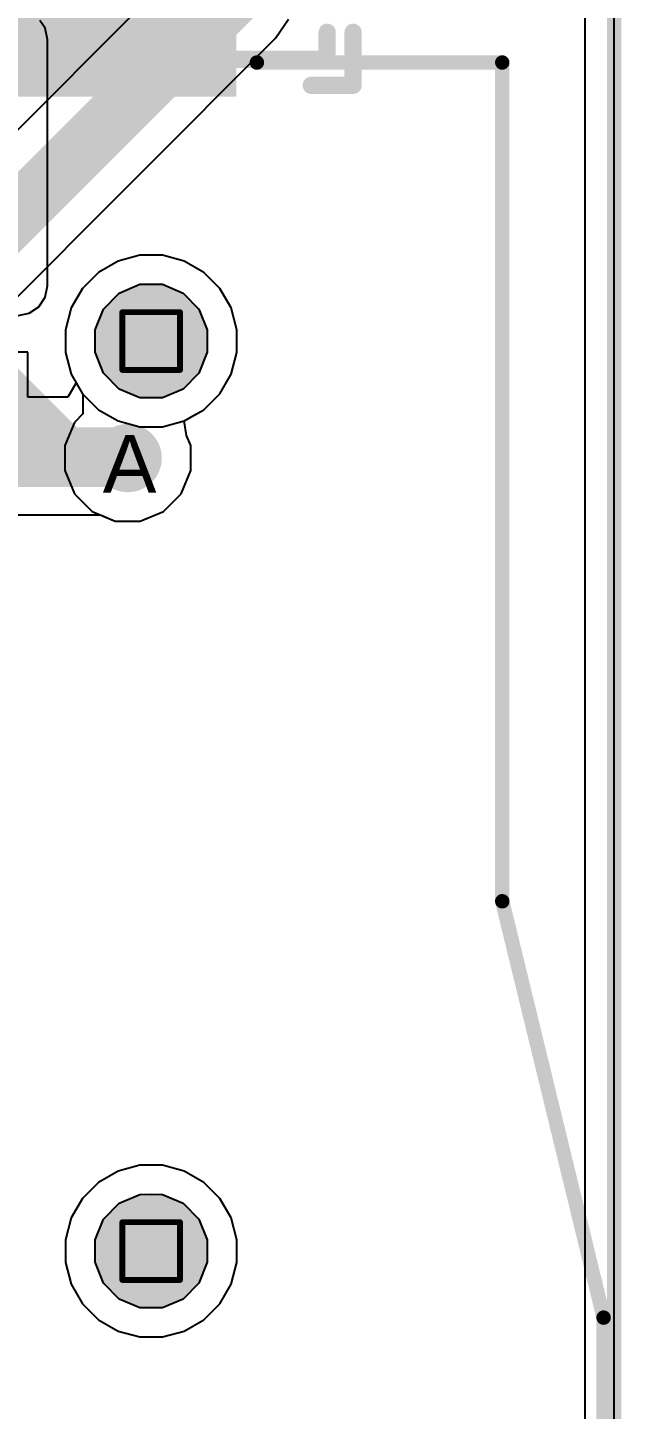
# Model space of a CAD drawing. Header units: inches. Extents: x 0 to 208, y 0 to 213.
# Drawn here: x 5.7023 to 5.908, y 2.2432 to 2.7214 of the extents above; entities that cross this region are included whole.
import ezdxf

# ---------------------------------------------------------------- set-up
doc = ezdxf.new("R2010")
doc.units = ezdxf.units.IN
doc.header["$MEASUREMENT"] = 0
for name, color, linetype in [('Board_Outline', 216, 'Continuous'), ('Bottom Layer', 5, 'Continuous'), ('Bottom Overlay', 54, 'Continuous'), ('Bottom Paste', 16, 'Continuous'), ('Bottom Solder', 6, 'Continuous'), ('Drill Drawing', 1, 'Continuous'), ('L2_GND1', 16, 'Continuous'), ('L3_SIG1', 76, 'Continuous'), ('L4_PWR', 90, 'Continuous'), ('L5_GND2', 156, 'Continuous'), ('L6_SIG2', 130, 'Continuous'), ('L7_GND3', 216, 'Continuous'), ('Multi-Layer', 9, 'Continuous'), ('Pad Holes', 156, 'Continuous'), ('Top Layer', 1, 'Continuous'), ('Top Overlay', 2, 'Continuous'), ('Top Paste', 8, 'Continuous'), ('Top Solder', 216, 'Continuous'), ('Via Holes', 16, 'Continuous')]:
    doc.layers.add(name, color=color, linetype=linetype)
doc.styles.add('Arial', font='', dxfattribs={"height": 0.2})
doc.styles.get('Arial').set_extended_font_data('Arial')

# ---------------------------------------------------------------- blocks, each defined once
blk = doc.blocks.new('SMD3535_325')
at = {"layer": 'Top Layer'}
for points in [[(-0.09488, 0.05467), (-0.03406, 0.05467), (-0.03406, 0.01541), (-0.09488, 0.01541)], [(0.03406, 0.05467), (0.09488, 0.05467), (0.09488, 0.01541), (0.03406, 0.01541)], [(-0.09488, -0.01541), (-0.03406, -0.01541), (-0.03406, -0.05467), (-0.09488, -0.05467)], [(0.03406, -0.01541), (0.09488, -0.01541), (0.09488, -0.05467), (0.03406, -0.05467)]]:
    blk.add_hatch(color=1, dxfattribs=at).paths.add_polyline_path(points)
at = {"layer": 'Top Paste'}
for points in [[(-0.09488, 0.05467), (-0.03406, 0.05467), (-0.03406, 0.01541), (-0.09488, 0.01541)], [(0.03406, 0.05467), (0.09488, 0.05467), (0.09488, 0.01541), (0.03406, 0.01541)], [(-0.09488, -0.01541), (-0.03406, -0.01541), (-0.03406, -0.05467), (-0.09488, -0.05467)], [(0.03406, -0.01541), (0.09488, -0.01541), (0.09488, -0.05467), (0.03406, -0.05467)]]:
    blk.add_hatch(color=8, dxfattribs=at).paths.add_polyline_path(points)
at = {"layer": 'Top Solder'}
for points in [[(-0.09688, 0.05667), (-0.03206, 0.05667), (-0.03206, 0.01341), (-0.09688, 0.01341)], [(0.03206, 0.05667), (0.09688, 0.05667), (0.09688, 0.01341), (0.03206, 0.01341)], [(-0.09688, -0.01341), (-0.03206, -0.01341), (-0.03206, -0.05667), (-0.09688, -0.05667)], [(0.03206, -0.01341), (0.09688, -0.01341), (0.09688, -0.05667), (0.03206, -0.05667)]]:
    blk.add_hatch(color=216, dxfattribs=at).paths.add_polyline_path(points)
at = {"layer": 'Top Overlay'}
for points in [[(-0.07544, 0.06216, 0.006, 0.006, 0), (-0.07544, 0.0715, 0.006, 0.006, 0)], [(-0.07544, 0.0715, 0.006, 0.006, 0), (0.07544, 0.0715, 0.006, 0.006, 0)], [(0.07544, 0.06216, 0.006, 0.006, 0), (0.07544, 0.0715, 0.006, 0.006, 0)], [(-0.108, 0.033, 0.01, 0.01, 0), (-0.108, 0.043, 0.01, 0.01, 0)], [(-0.108, 0.043, 0.01, 0.01, 0), (-0.103, 0.038, 0.01, 0.01, 0)], [(-0.108, 0.033, 0.01, 0.01, 0), (-0.103, 0.038, 0.01, 0.01, 0)], [(0.1, -0.035, 0.01, 0.01, 0), (0.115, -0.035, 0.01, 0.01, 0)], [(-0.07544, -0.0715, 0.006, 0.006, 0), (-0.07544, -0.06216, 0.006, 0.006, 0)], [(0.07544, -0.0715, 0.006, 0.006, 0), (0.07544, -0.06216, 0.006, 0.006, 0)], [(0.08444, -0.0805, 0.006, 0.006, 0), (0.08444, -0.06216, 0.006, 0.006, 0)], [(-0.07544, -0.0715, 0.006, 0.006, 0), (0.07544, -0.0715, 0.006, 0.006, 0)], [(0.06995, -0.0805, 0.006, 0.006, 0), (0.08444, -0.0805, 0.006, 0.006, 0)]]:
    blk.add_lwpolyline(points, format="xyseb", dxfattribs=at)
for points in [[(-0.07694, 0.0715, 0.003, 0.003, 1), (-0.07394, 0.0715, 0.003, 0.003, 1)], [(-0.07694, 0.0715, 0.003, 0.003, 1), (-0.07394, 0.0715, 0.003, 0.003, 1)], [(0.07394, 0.0715, 0.003, 0.003, 1), (0.07694, 0.0715, 0.003, 0.003, 1)], [(0.07394, 0.0715, 0.003, 0.003, 1), (0.07694, 0.0715, 0.003, 0.003, 1)], [(-0.07694, 0.06216, 0.003, 0.003, 1), (-0.07394, 0.06216, 0.003, 0.003, 1)], [(0.07394, 0.06216, 0.003, 0.003, 1), (0.07694, 0.06216, 0.003, 0.003, 1)], [(-0.1105, 0.043, 0.005, 0.005, 1), (-0.1055, 0.043, 0.005, 0.005, 1)], [(-0.1105, 0.043, 0.005, 0.005, 1), (-0.1055, 0.043, 0.005, 0.005, 1)], [(-0.1055, 0.038, 0.005, 0.005, 1), (-0.1005, 0.038, 0.005, 0.005, 1)], [(-0.1055, 0.038, 0.005, 0.005, 1), (-0.1005, 0.038, 0.005, 0.005, 1)], [(-0.1105, 0.033, 0.005, 0.005, 1), (-0.1055, 0.033, 0.005, 0.005, 1)], [(-0.1105, 0.033, 0.005, 0.005, 1), (-0.1055, 0.033, 0.005, 0.005, 1)], [(0.0975, -0.035, 0.005, 0.005, 1), (0.1025, -0.035, 0.005, 0.005, 1)], [(0.1125, -0.035, 0.005, 0.005, 1), (0.1175, -0.035, 0.005, 0.005, 1)], [(-0.07694, -0.06216, 0.003, 0.003, 1), (-0.07394, -0.06216, 0.003, 0.003, 1)], [(0.07394, -0.06216, 0.003, 0.003, 1), (0.07694, -0.06216, 0.003, 0.003, 1)], [(0.08294, -0.06216, 0.003, 0.003, 1), (0.08594, -0.06216, 0.003, 0.003, 1)], [(-0.07694, -0.0715, 0.003, 0.003, 1), (-0.07394, -0.0715, 0.003, 0.003, 1)], [(-0.07694, -0.0715, 0.003, 0.003, 1), (-0.07394, -0.0715, 0.003, 0.003, 1)], [(0.07394, -0.0715, 0.003, 0.003, 1), (0.07694, -0.0715, 0.003, 0.003, 1)], [(0.07394, -0.0715, 0.003, 0.003, 1), (0.07694, -0.0715, 0.003, 0.003, 1)], [(0.06845, -0.0805, 0.003, 0.003, 1), (0.07145, -0.0805, 0.003, 0.003, 1)], [(0.08294, -0.0805, 0.003, 0.003, 1), (0.08594, -0.0805, 0.003, 0.003, 1)], [(0.08294, -0.0805, 0.003, 0.003, 1), (0.08594, -0.0805, 0.003, 0.003, 1)]]:
    blk.add_lwpolyline(points, format="xyseb", close=True, dxfattribs=at)
blk = doc.blocks.new('TF_01A_B_531')
at = {"layer": 'Bottom Layer'}
blk.add_hatch(color=5, dxfattribs=at).paths.add_polyline_path([(-0.32858, 0.25197), (-0.28133, 0.25197), (-0.28133, 0.16535), (-0.32858, 0.16535)])
at = {"layer": 'Bottom Paste'}
blk.add_hatch(color=16, dxfattribs=at).paths.add_polyline_path([(-0.32858, 0.25197), (-0.28133, 0.25197), (-0.28133, 0.16535), (-0.32858, 0.16535)])
at = {"layer": 'Bottom Solder'}
blk.add_hatch(color=6, dxfattribs=at).paths.add_polyline_path([(-0.33058, 0.25397), (-0.27933, 0.25397), (-0.27933, 0.16335), (-0.33058, 0.16335)])
h = blk.add_hatch(color=6, dxfattribs=at)
edge = h.paths.add_edge_path()
edge.add_arc((-0.19472, 0.22441), 0.004, 0, 360)
h = blk.add_hatch(color=6, dxfattribs=at)
edge = h.paths.add_edge_path()
edge.add_arc((0.12024, 0.22441), 0.004, 0, 360)
at = {"layer": 'Pad Holes'}
h = blk.add_hatch(color=7, dxfattribs=at)
edge = h.paths.add_edge_path()
edge.add_arc((-0.19472, 0.22441), 0.01969, 0, 360)
h = blk.add_hatch(color=7, dxfattribs=at)
edge = h.paths.add_edge_path()
edge.add_arc((0.12024, 0.22441), 0.01969, 0, 360)
at = {"layer": 'Top Solder'}
h = blk.add_hatch(color=216, dxfattribs=at)
edge = h.paths.add_edge_path()
edge.add_arc((-0.19472, 0.22441), 0.004, 0, 360)
h = blk.add_hatch(color=216, dxfattribs=at)
edge = h.paths.add_edge_path()
edge.add_arc((0.12024, 0.22441), 0.004, 0, 360)
at = {"layer": 'Bottom Overlay'}
for points in [[(-0.00083, 0.34604, 0.005, 0.005, 0), (0.14327, 0.38114, 0.005, 0.005, 0)], [(0.29097, 0.38114, 0.005, 0.005, 0), (0.14327, 0.38114, 0.005, 0.005, 0)], [(-0.29113, 0.26104, 0.005, 0.005, 0), (-0.29113, 0.34604, 0.005, 0.005, 0)], [(-0.00083, 0.34604, 0.005, 0.005, 0), (-0.29113, 0.34604, 0.005, 0.005, 0)]]:
    blk.add_lwpolyline(points, format="xyseb", dxfattribs=at)
for points in [[(0.14202, 0.38114, 0.0025, 0.0025, 1), (0.14452, 0.38114, 0.0025, 0.0025, 1)], [(0.14202, 0.38114, 0.0025, 0.0025, 1), (0.14452, 0.38114, 0.0025, 0.0025, 1)], [(-0.29238, 0.34604, 0.0025, 0.0025, 1), (-0.28988, 0.34604, 0.0025, 0.0025, 1)], [(-0.29238, 0.34604, 0.0025, 0.0025, 1), (-0.28988, 0.34604, 0.0025, 0.0025, 1)], [(-0.00208, 0.34604, 0.0025, 0.0025, 1), (0.00042, 0.34604, 0.0025, 0.0025, 1)], [(-0.00208, 0.34604, 0.0025, 0.0025, 1), (0.00042, 0.34604, 0.0025, 0.0025, 1)], [(-0.29238, 0.26104, 0.0025, 0.0025, 1), (-0.28988, 0.26104, 0.0025, 0.0025, 1)]]:
    blk.add_lwpolyline(points, format="xyseb", close=True, dxfattribs=at)
at = {"layer": 'Multi-Layer'}
for p, q in [((-0.21132, 0.23544), (-0.20579, 0.2409)), ((-0.20579, 0.2409), (-0.19861, 0.24385)), ((-0.19861, 0.24385), (-0.19084, 0.24385)), ((-0.19084, 0.24385), (-0.18365, 0.2409)), ((-0.18365, 0.2409), (-0.17813, 0.23544)), ((0.10364, 0.23544), (0.10917, 0.2409)), ((0.10917, 0.2409), (0.11635, 0.24385)), ((0.11635, 0.24385), (0.12412, 0.24385)), ((0.12412, 0.24385), (0.13131, 0.2409)), ((0.13131, 0.2409), (0.13683, 0.23544)), ((-0.21436, 0.22829), (-0.21132, 0.23544)), ((-0.17813, 0.23544), (-0.17509, 0.22829)), ((0.1006, 0.22829), (0.10364, 0.23544)), ((0.13683, 0.23544), (0.13987, 0.22829)), ((-0.21441, 0.22441), (-0.21436, 0.22829)), ((-0.17509, 0.22829), (-0.17504, 0.22441)), ((0.10055, 0.22441), (0.1006, 0.22829)), ((0.13987, 0.22829), (0.13992, 0.22441)), ((-0.21436, 0.22053), (-0.21441, 0.22441)), ((-0.21132, 0.21338), (-0.21436, 0.22053)), ((-0.17509, 0.22053), (-0.17813, 0.21338)), ((-0.17504, 0.22441), (-0.17509, 0.22053)), ((-0.17504, 0.22441), (-0.17504, 0.22441)), ((0.1006, 0.22053), (0.10055, 0.22441)), ((0.10364, 0.21338), (0.1006, 0.22053)), ((0.13987, 0.22053), (0.13683, 0.21338)), ((0.13992, 0.22441), (0.13987, 0.22053)), ((0.13992, 0.22441), (0.13992, 0.22441)), ((-0.20579, 0.20792), (-0.21132, 0.21338)), ((-0.17813, 0.21338), (-0.18365, 0.20792)), ((0.10917, 0.20792), (0.10364, 0.21338)), ((0.13683, 0.21338), (0.13131, 0.20792)), ((-0.19861, 0.20497), (-0.20579, 0.20792)), ((-0.18365, 0.20792), (-0.19084, 0.20497)), ((0.11635, 0.20497), (0.10917, 0.20792)), ((0.13131, 0.20792), (0.12412, 0.20497)), ((-0.19084, 0.20497), (-0.19861, 0.20497)), ((0.12412, 0.20497), (0.11635, 0.20497))]:
    blk.add_line(p, q, dxfattribs=at)

msp = doc.modelspace()

# ---------------------------------------------------------------- hatches: boundary and pattern name
at = {"layer": 'Bottom Layer'}
msp.add_hatch(color=5, dxfattribs=at).paths.add_polyline_path([(5.316, 2.69952), (5.77268, 2.69952), (5.77268, 2.76389), (5.316, 2.76389)])
h = msp.add_hatch(color=5, dxfattribs=at)
edge = h.paths.add_edge_path()
edge.add_arc((5.737, 2.57241), 0.01181, 0, 360)
at = {"layer": 'L2_GND1'}
h = msp.add_hatch(color=16, dxfattribs=at)
edge = h.paths.add_edge_path()
edge.add_arc((5.737, 2.57241), 0.01181, 0, 360)
at = {"layer": 'L3_SIG1'}
h = msp.add_hatch(color=76, dxfattribs=at)
edge = h.paths.add_edge_path()
edge.add_arc((5.737, 2.57241), 0.01181, 0, 360)
at = {"layer": 'L4_PWR'}
h = msp.add_hatch(color=90, dxfattribs=at)
edge = h.paths.add_edge_path()
edge.add_arc((5.737, 2.57241), 0.01181, 0, 360)
at = {"layer": 'L5_GND2'}
h = msp.add_hatch(color=156, dxfattribs=at)
edge = h.paths.add_edge_path()
edge.add_arc((5.737, 2.57241), 0.01181, 0, 360)
at = {"layer": 'L6_SIG2'}
h = msp.add_hatch(color=130, dxfattribs=at)
edge = h.paths.add_edge_path()
edge.add_arc((5.737, 2.57241), 0.01181, 0, 360)
at = {"layer": 'L7_GND3'}
h = msp.add_hatch(color=216, dxfattribs=at)
edge = h.paths.add_edge_path()
edge.add_arc((5.737, 2.57241), 0.01181, 0, 360)
at = {"layer": 'Top Layer'}
h = msp.add_hatch(color=1, dxfattribs=at)
edge = h.paths.add_edge_path()
edge.add_arc((5.737, 2.57241), 0.01181, 0, 360)
at = {"layer": 'Via Holes'}
h = msp.add_hatch(color=7, dxfattribs=at)
edge = h.paths.add_edge_path()
edge.add_arc((5.737, 2.57241), 0.00591, 0, 360)

# ---------------------------------------------------------------- linework, layer by layer
at = {"layer": 'Board_Outline'}
msp.add_lwpolyline([(5.90551, 0, 0.005, 0.005, 0), (5.90551, 4.33071, 0.005, 0.005, 0)], format="xyseb", dxfattribs=at)
at = {"layer": 'Bottom Layer'}
msp.add_line((5.90551, 2.0903), (5.90551, 2.74843), dxfattribs=at)
at = {"layer": 'Drill Drawing'}
for points in [[(5.73512, 2.62291, 0.002, 0.002, 0), (5.75512, 2.62291, 0.002, 0.002, 0)], [(5.73512, 2.60291, 0.002, 0.002, 0), (5.73512, 2.62291, 0.002, 0.002, 0)], [(5.75512, 2.60291, 0.002, 0.002, 0), (5.75512, 2.62291, 0.002, 0.002, 0)], [(5.73512, 2.60291, 0.002, 0.002, 0), (5.75512, 2.60291, 0.002, 0.002, 0)], [(5.73512, 2.30795, 0.002, 0.002, 0), (5.75512, 2.30795, 0.002, 0.002, 0)], [(5.73512, 2.28795, 0.002, 0.002, 0), (5.73512, 2.30795, 0.002, 0.002, 0)], [(5.75512, 2.28795, 0.002, 0.002, 0), (5.75512, 2.30795, 0.002, 0.002, 0)], [(5.73512, 2.28795, 0.002, 0.002, 0), (5.75512, 2.28795, 0.002, 0.002, 0)]]:
    msp.add_lwpolyline(points, format="xyseb", dxfattribs=at)
for points in [[(5.73462, 2.62291, 0.001, 0.001, 1), (5.73562, 2.62291, 0.001, 0.001, 1)], [(5.73462, 2.62291, 0.001, 0.001, 1), (5.73562, 2.62291, 0.001, 0.001, 1)], [(5.75462, 2.62291, 0.001, 0.001, 1), (5.75562, 2.62291, 0.001, 0.001, 1)], [(5.75462, 2.62291, 0.001, 0.001, 1), (5.75562, 2.62291, 0.001, 0.001, 1)], [(5.73462, 2.60291, 0.001, 0.001, 1), (5.73562, 2.60291, 0.001, 0.001, 1)], [(5.73462, 2.60291, 0.001, 0.001, 1), (5.73562, 2.60291, 0.001, 0.001, 1)], [(5.75462, 2.60291, 0.001, 0.001, 1), (5.75562, 2.60291, 0.001, 0.001, 1)], [(5.75462, 2.60291, 0.001, 0.001, 1), (5.75562, 2.60291, 0.001, 0.001, 1)], [(5.73462, 2.30795, 0.001, 0.001, 1), (5.73562, 2.30795, 0.001, 0.001, 1)], [(5.73462, 2.30795, 0.001, 0.001, 1), (5.73562, 2.30795, 0.001, 0.001, 1)], [(5.75462, 2.30795, 0.001, 0.001, 1), (5.75562, 2.30795, 0.001, 0.001, 1)], [(5.75462, 2.30795, 0.001, 0.001, 1), (5.75562, 2.30795, 0.001, 0.001, 1)], [(5.73462, 2.28795, 0.001, 0.001, 1), (5.73562, 2.28795, 0.001, 0.001, 1)], [(5.73462, 2.28795, 0.001, 0.001, 1), (5.73562, 2.28795, 0.001, 0.001, 1)], [(5.75462, 2.28795, 0.001, 0.001, 1), (5.75562, 2.28795, 0.001, 0.001, 1)], [(5.75462, 2.28795, 0.001, 0.001, 1), (5.75562, 2.28795, 0.001, 0.001, 1)]]:
    msp.add_lwpolyline(points, format="xyseb", close=True, dxfattribs=at)
at = {"layer": 'L2_GND1'}
for p, q in [((5.89532, 2.91029), (5.89532, 1.95428)), ((5.73367, 2.64058), (5.7269, 2.63667)), ((5.74122, 2.6426), (5.73367, 2.64058)), ((5.74903, 2.6426), (5.74122, 2.6426)), ((5.75658, 2.64058), (5.74903, 2.6426)), ((5.76335, 2.63667), (5.75658, 2.64058)), ((5.7269, 2.63667), (5.72137, 2.63114)), ((5.76888, 2.63114), (5.76335, 2.63667)), ((5.72137, 2.63114), (5.71746, 2.62437)), ((5.77279, 2.62437), (5.76888, 2.63114)), ((5.71746, 2.62437), (5.71544, 2.61682)), ((5.77481, 2.61682), (5.77279, 2.62437)), ((5.71544, 2.61682), (5.71544, 2.60901)), ((5.77481, 2.60901), (5.77481, 2.61682)), ((5.71544, 2.60901), (5.71746, 2.60146)), ((5.77279, 2.60146), (5.77481, 2.60901)), ((5.71746, 2.60146), (5.72137, 2.59469)), ((5.76888, 2.59469), (5.77279, 2.60146)), ((5.72137, 2.59469), (5.72147, 2.59459)), ((5.72147, 2.59459), (5.72143, 2.58769)), ((5.76335, 2.58916), (5.76888, 2.59469)), ((5.72143, 2.58769), (5.71851, 2.58477)), ((5.75957, 2.58698), (5.76335, 2.58916)), ((5.71851, 2.58477), (5.71519, 2.57675)), ((5.75658, 2.58525), (5.75957, 2.58698)), ((5.75735, 2.58028), (5.75658, 2.58525)), ((5.75881, 2.57675), (5.75735, 2.58028)), ((5.71519, 2.57675), (5.71519, 2.56808)), ((5.75881, 2.56808), (5.75881, 2.57675)), ((5.71519, 2.56808), (5.71851, 2.56006)), ((5.75549, 2.56006), (5.75881, 2.56808)), ((5.71851, 2.56006), (5.72465, 2.55392)), ((5.74935, 2.55392), (5.75549, 2.56006)), ((5.72465, 2.55392), (5.73266, 2.5506)), ((5.74134, 2.5506), (5.74935, 2.55392)), ((5.73266, 2.5506), (5.74134, 2.5506)), ((5.73367, 2.32562), (5.7269, 2.32171)), ((5.74122, 2.32764), (5.73367, 2.32562)), ((5.74903, 2.32764), (5.74122, 2.32764)), ((5.75658, 2.32562), (5.74903, 2.32764)), ((5.76335, 2.32171), (5.75658, 2.32562)), ((5.7269, 2.32171), (5.72137, 2.31618)), ((5.76888, 2.31618), (5.76335, 2.32171)), ((5.72137, 2.31618), (5.71746, 2.30941)), ((5.77279, 2.30941), (5.76888, 2.31618)), ((5.71746, 2.30941), (5.71544, 2.30186)), ((5.77481, 2.30186), (5.77279, 2.30941)), ((5.71544, 2.30186), (5.71544, 2.29405)), ((5.77481, 2.29405), (5.77481, 2.30186)), ((5.71544, 2.29405), (5.71746, 2.2865)), ((5.77279, 2.2865), (5.77481, 2.29405)), ((5.71746, 2.2865), (5.72137, 2.27973)), ((5.76888, 2.27973), (5.77279, 2.2865)), ((5.72137, 2.27973), (5.7269, 2.2742)), ((5.76335, 2.2742), (5.76888, 2.27973)), ((5.7269, 2.2742), (5.73367, 2.27029)), ((5.75658, 2.27029), (5.76335, 2.2742)), ((5.73367, 2.27029), (5.74122, 2.26827)), ((5.74122, 2.26827), (5.74903, 2.26827)), ((5.74903, 2.26827), (5.75658, 2.27029))]:
    msp.add_line(p, q, dxfattribs=at)
at = {"layer": 'L3_SIG1'}
for p, q in [((5.89532, 4.32051), (5.89532, 0.0102)), ((5.73367, 2.64058), (5.7269, 2.63667)), ((5.74122, 2.6426), (5.73367, 2.64058)), ((5.74903, 2.6426), (5.74122, 2.6426)), ((5.75658, 2.64058), (5.74903, 2.6426)), ((5.76335, 2.63667), (5.75658, 2.64058)), ((5.7269, 2.63667), (5.72137, 2.63114)), ((5.76888, 2.63114), (5.76335, 2.63667)), ((5.72137, 2.63114), (5.71746, 2.62437)), ((5.77279, 2.62437), (5.76888, 2.63114)), ((5.71746, 2.62437), (5.71544, 2.61682)), ((5.77481, 2.61682), (5.77279, 2.62437)), ((5.71544, 2.61682), (5.71544, 2.60901)), ((5.77481, 2.60901), (5.77481, 2.61682)), ((5.71544, 2.60901), (5.71746, 2.60146)), ((5.77279, 2.60146), (5.77481, 2.60901)), ((5.71746, 2.60146), (5.72137, 2.59469)), ((5.76888, 2.59469), (5.77279, 2.60146)), ((5.72137, 2.59469), (5.72147, 2.59459)), ((5.72147, 2.59459), (5.72143, 2.58769)), ((5.76335, 2.58916), (5.76888, 2.59469)), ((5.72143, 2.58769), (5.71851, 2.58477)), ((5.75957, 2.58698), (5.76335, 2.58916)), ((5.71851, 2.58477), (5.71519, 2.57675)), ((5.75658, 2.58525), (5.75957, 2.58698)), ((5.75735, 2.58028), (5.75658, 2.58525)), ((5.75881, 2.57675), (5.75735, 2.58028)), ((5.71519, 2.57675), (5.71519, 2.56808)), ((5.75881, 2.56808), (5.75881, 2.57675)), ((5.71519, 2.56808), (5.71851, 2.56006)), ((5.75549, 2.56006), (5.75881, 2.56808)), ((5.71851, 2.56006), (5.72465, 2.55392)), ((5.74935, 2.55392), (5.75549, 2.56006)), ((5.72465, 2.55392), (5.73266, 2.5506)), ((5.74134, 2.5506), (5.74935, 2.55392)), ((5.73266, 2.5506), (5.74134, 2.5506)), ((5.73367, 2.32562), (5.7269, 2.32171)), ((5.74122, 2.32764), (5.73367, 2.32562)), ((5.74903, 2.32764), (5.74122, 2.32764)), ((5.75658, 2.32562), (5.74903, 2.32764)), ((5.76335, 2.32171), (5.75658, 2.32562)), ((5.7269, 2.32171), (5.72137, 2.31618)), ((5.76888, 2.31618), (5.76335, 2.32171)), ((5.72137, 2.31618), (5.71746, 2.30941)), ((5.77279, 2.30941), (5.76888, 2.31618)), ((5.71746, 2.30941), (5.71544, 2.30186)), ((5.77481, 2.30186), (5.77279, 2.30941)), ((5.71544, 2.30186), (5.71544, 2.29405)), ((5.77481, 2.29405), (5.77481, 2.30186)), ((5.71544, 2.29405), (5.71746, 2.2865)), ((5.77279, 2.2865), (5.77481, 2.29405)), ((5.71746, 2.2865), (5.72137, 2.27973)), ((5.76888, 2.27973), (5.77279, 2.2865)), ((5.72137, 2.27973), (5.7269, 2.2742)), ((5.76335, 2.2742), (5.76888, 2.27973)), ((5.7269, 2.2742), (5.73367, 2.27029)), ((5.75658, 2.27029), (5.76335, 2.2742)), ((5.73367, 2.27029), (5.74122, 2.26827)), ((5.74122, 2.26827), (5.74903, 2.26827)), ((5.74903, 2.26827), (5.75658, 2.27029))]:
    msp.add_line(p, q, dxfattribs=at)
at = {"layer": 'L4_PWR'}
for p, q in [((5.89532, 2.91029), (5.89532, 1.95428)), ((5.73367, 2.64058), (5.7269, 2.63667)), ((5.74122, 2.6426), (5.73367, 2.64058)), ((5.74903, 2.6426), (5.74122, 2.6426)), ((5.75658, 2.64058), (5.74903, 2.6426)), ((5.76335, 2.63667), (5.75658, 2.64058)), ((5.7269, 2.63667), (5.72137, 2.63114)), ((5.76888, 2.63114), (5.76335, 2.63667)), ((5.72137, 2.63114), (5.71746, 2.62437)), ((5.77279, 2.62437), (5.76888, 2.63114)), ((5.71746, 2.62437), (5.71544, 2.61682)), ((5.77481, 2.61682), (5.77279, 2.62437)), ((5.71544, 2.61682), (5.71544, 2.60901)), ((5.77481, 2.60901), (5.77481, 2.61682)), ((5.71544, 2.60901), (5.71746, 2.60146)), ((5.77279, 2.60146), (5.77481, 2.60901)), ((5.71746, 2.60146), (5.72137, 2.59469)), ((5.76888, 2.59469), (5.77279, 2.60146)), ((5.72137, 2.59469), (5.7269, 2.58916)), ((5.76335, 2.58916), (5.76888, 2.59469)), ((5.7269, 2.58916), (5.73367, 2.58525)), ((5.75658, 2.58525), (5.76335, 2.58916)), ((5.73367, 2.58525), (5.74122, 2.58323)), ((5.74122, 2.58323), (5.74903, 2.58323)), ((5.74903, 2.58323), (5.75658, 2.58525)), ((5.73367, 2.32562), (5.7269, 2.32171)), ((5.74122, 2.32764), (5.73367, 2.32562)), ((5.74903, 2.32764), (5.74122, 2.32764)), ((5.75658, 2.32562), (5.74903, 2.32764)), ((5.76335, 2.32171), (5.75658, 2.32562)), ((5.7269, 2.32171), (5.72137, 2.31618)), ((5.76888, 2.31618), (5.76335, 2.32171)), ((5.72137, 2.31618), (5.71746, 2.30941)), ((5.77279, 2.30941), (5.76888, 2.31618)), ((5.71746, 2.30941), (5.71544, 2.30186)), ((5.77481, 2.30186), (5.77279, 2.30941)), ((5.71544, 2.30186), (5.71544, 2.29405)), ((5.77481, 2.29405), (5.77481, 2.30186)), ((5.71544, 2.29405), (5.71746, 2.2865)), ((5.77279, 2.2865), (5.77481, 2.29405)), ((5.71746, 2.2865), (5.72137, 2.27973)), ((5.76888, 2.27973), (5.77279, 2.2865)), ((5.72137, 2.27973), (5.7269, 2.2742)), ((5.76335, 2.2742), (5.76888, 2.27973)), ((5.7269, 2.2742), (5.73367, 2.27029)), ((5.75658, 2.27029), (5.76335, 2.2742)), ((5.73367, 2.27029), (5.74122, 2.26827)), ((5.74122, 2.26827), (5.74903, 2.26827)), ((5.74903, 2.26827), (5.75658, 2.27029))]:
    msp.add_line(p, q, dxfattribs=at)
for points in [[(5.68008, 2.60823, 0.02, 0.02, 0), (5.7159, 2.57241, 0.02, 0.02, 0)], [(5.50459, 2.57241, 0.02, 0.02, 0), (5.7159, 2.57241, 0.02, 0.02, 0)], [(5.7159, 2.57241, 0.02, 0.02, 0), (5.737, 2.57241, 0.02, 0.02, 0)]]:
    msp.add_lwpolyline(points, format="xyseb", dxfattribs=at)
for points in [[(5.7109, 2.57241, 0.01, 0.01, 1), (5.7209, 2.57241, 0.01, 0.01, 1)], [(5.7109, 2.57241, 0.01, 0.01, 1), (5.7209, 2.57241, 0.01, 0.01, 1)], [(5.7109, 2.57241, 0.01, 0.01, 1), (5.7209, 2.57241, 0.01, 0.01, 1)], [(5.732, 2.57241, 0.01, 0.01, 1), (5.742, 2.57241, 0.01, 0.01, 1)]]:
    msp.add_lwpolyline(points, format="xyseb", close=True, dxfattribs=at)
at = {"layer": 'L5_GND2'}
for p, q in [((5.89532, 4.32051), (5.89532, 0.0102)), ((5.73367, 2.64058), (5.7269, 2.63667)), ((5.74122, 2.6426), (5.73367, 2.64058)), ((5.74903, 2.6426), (5.74122, 2.6426)), ((5.75658, 2.64058), (5.74903, 2.6426)), ((5.76335, 2.63667), (5.75658, 2.64058)), ((5.7269, 2.63667), (5.72137, 2.63114)), ((5.76888, 2.63114), (5.76335, 2.63667)), ((5.72137, 2.63114), (5.71746, 2.62437)), ((5.77279, 2.62437), (5.76888, 2.63114)), ((5.71746, 2.62437), (5.71544, 2.61682)), ((5.77481, 2.61682), (5.77279, 2.62437)), ((5.71544, 2.61682), (5.71544, 2.60901)), ((5.77481, 2.60901), (5.77481, 2.61682)), ((5.71544, 2.60901), (5.71746, 2.60146)), ((5.77279, 2.60146), (5.77481, 2.60901)), ((5.71746, 2.60146), (5.72137, 2.59469)), ((5.76888, 2.59469), (5.77279, 2.60146)), ((5.72137, 2.59469), (5.72147, 2.59459)), ((5.72147, 2.59459), (5.72143, 2.58769)), ((5.76335, 2.58916), (5.76888, 2.59469)), ((5.72143, 2.58769), (5.71851, 2.58477)), ((5.75957, 2.58698), (5.76335, 2.58916)), ((5.71851, 2.58477), (5.71519, 2.57675)), ((5.75658, 2.58525), (5.75957, 2.58698)), ((5.75735, 2.58028), (5.75658, 2.58525)), ((5.75881, 2.57675), (5.75735, 2.58028)), ((5.71519, 2.57675), (5.71519, 2.56808)), ((5.75881, 2.56808), (5.75881, 2.57675)), ((5.71519, 2.56808), (5.71851, 2.56006)), ((5.75549, 2.56006), (5.75881, 2.56808)), ((5.71851, 2.56006), (5.72465, 2.55392)), ((5.74935, 2.55392), (5.75549, 2.56006)), ((5.72465, 2.55392), (5.73266, 2.5506)), ((5.74134, 2.5506), (5.74935, 2.55392)), ((5.73266, 2.5506), (5.74134, 2.5506)), ((5.73367, 2.32562), (5.7269, 2.32171)), ((5.74122, 2.32764), (5.73367, 2.32562)), ((5.74903, 2.32764), (5.74122, 2.32764)), ((5.75658, 2.32562), (5.74903, 2.32764)), ((5.76335, 2.32171), (5.75658, 2.32562)), ((5.7269, 2.32171), (5.72137, 2.31618)), ((5.76888, 2.31618), (5.76335, 2.32171)), ((5.72137, 2.31618), (5.71746, 2.30941)), ((5.77279, 2.30941), (5.76888, 2.31618)), ((5.71746, 2.30941), (5.71544, 2.30186)), ((5.77481, 2.30186), (5.77279, 2.30941)), ((5.71544, 2.30186), (5.71544, 2.29405)), ((5.77481, 2.29405), (5.77481, 2.30186)), ((5.71544, 2.29405), (5.71746, 2.2865)), ((5.77279, 2.2865), (5.77481, 2.29405)), ((5.71746, 2.2865), (5.72137, 2.27973)), ((5.76888, 2.27973), (5.77279, 2.2865)), ((5.72137, 2.27973), (5.7269, 2.2742)), ((5.76335, 2.2742), (5.76888, 2.27973)), ((5.7269, 2.2742), (5.73367, 2.27029)), ((5.75658, 2.27029), (5.76335, 2.2742)), ((5.73367, 2.27029), (5.74122, 2.26827)), ((5.74122, 2.26827), (5.74903, 2.26827)), ((5.74903, 2.26827), (5.75658, 2.27029))]:
    msp.add_line(p, q, dxfattribs=at)
at = {"layer": 'L6_SIG2'}
for p, q in [((5.89532, 4.32051), (5.89532, 0.0102)), ((5.75342, 2.74062), (5.35119, 2.33839)), ((5.78823, 2.71776), (5.79265, 2.72437)), ((5.37406, 2.30358), (5.78823, 2.71776)), ((5.73367, 2.64058), (5.7269, 2.63667)), ((5.74122, 2.6426), (5.73367, 2.64058)), ((5.74903, 2.6426), (5.74122, 2.6426)), ((5.75658, 2.64058), (5.74903, 2.6426)), ((5.76335, 2.63667), (5.75658, 2.64058)), ((5.7269, 2.63667), (5.72137, 2.63114)), ((5.76888, 2.63114), (5.76335, 2.63667)), ((5.72137, 2.63114), (5.71746, 2.62437)), ((5.77279, 2.62437), (5.76888, 2.63114)), ((5.71746, 2.62437), (5.71544, 2.61682)), ((5.77481, 2.61682), (5.77279, 2.62437)), ((5.71544, 2.61682), (5.71544, 2.60901)), ((5.77481, 2.60901), (5.77481, 2.61682)), ((5.71544, 2.60901), (5.71746, 2.60146)), ((5.77279, 2.60146), (5.77481, 2.60901)), ((5.71746, 2.60146), (5.72137, 2.59469)), ((5.76888, 2.59469), (5.77279, 2.60146)), ((5.72137, 2.59469), (5.72147, 2.59459)), ((5.72147, 2.59459), (5.72143, 2.58769)), ((5.76335, 2.58916), (5.76888, 2.59469)), ((5.72143, 2.58769), (5.71851, 2.58477)), ((5.75957, 2.58698), (5.76335, 2.58916)), ((5.71851, 2.58477), (5.71519, 2.57675)), ((5.75658, 2.58525), (5.75957, 2.58698)), ((5.75735, 2.58028), (5.75658, 2.58525)), ((5.75881, 2.57675), (5.75735, 2.58028)), ((5.71519, 2.57675), (5.71519, 2.56808)), ((5.75881, 2.56808), (5.75881, 2.57675)), ((5.71519, 2.56808), (5.71851, 2.56006)), ((5.75549, 2.56006), (5.75881, 2.56808)), ((5.71851, 2.56006), (5.72465, 2.55392)), ((5.74935, 2.55392), (5.75549, 2.56006)), ((5.72465, 2.55392), (5.73266, 2.5506)), ((5.74134, 2.5506), (5.74935, 2.55392)), ((5.73266, 2.5506), (5.74134, 2.5506)), ((5.73367, 2.32562), (5.7269, 2.32171)), ((5.74122, 2.32764), (5.73367, 2.32562)), ((5.74903, 2.32764), (5.74122, 2.32764)), ((5.75658, 2.32562), (5.74903, 2.32764)), ((5.76335, 2.32171), (5.75658, 2.32562)), ((5.7269, 2.32171), (5.72137, 2.31618)), ((5.76888, 2.31618), (5.76335, 2.32171)), ((5.72137, 2.31618), (5.71746, 2.30941)), ((5.77279, 2.30941), (5.76888, 2.31618)), ((5.71746, 2.30941), (5.71544, 2.30186)), ((5.77481, 2.30186), (5.77279, 2.30941)), ((5.71544, 2.30186), (5.71544, 2.29405)), ((5.77481, 2.29405), (5.77481, 2.30186)), ((5.71544, 2.29405), (5.71746, 2.2865)), ((5.77279, 2.2865), (5.77481, 2.29405)), ((5.71746, 2.2865), (5.72137, 2.27973)), ((5.76888, 2.27973), (5.77279, 2.2865)), ((5.72137, 2.27973), (5.7269, 2.2742)), ((5.76335, 2.2742), (5.76888, 2.27973)), ((5.7269, 2.2742), (5.73367, 2.27029)), ((5.75658, 2.27029), (5.76335, 2.2742)), ((5.73367, 2.27029), (5.74122, 2.26827)), ((5.74122, 2.26827), (5.74903, 2.26827)), ((5.74903, 2.26827), (5.75658, 2.27029))]:
    msp.add_line(p, q, dxfattribs=at)
msp.add_lwpolyline([(5.35964, 2.318, 0.02, 0.02, 0), (5.77381, 2.73218, 0.02, 0.02, 0)], format="xyseb", dxfattribs=at)
at = {"layer": 'L7_GND3'}
for p, q in [((5.89532, 4.32051), (5.89532, 0.0102)), ((5.73367, 2.64058), (5.7269, 2.63667)), ((5.74122, 2.6426), (5.73367, 2.64058)), ((5.74903, 2.6426), (5.74122, 2.6426)), ((5.75658, 2.64058), (5.74903, 2.6426)), ((5.76335, 2.63667), (5.75658, 2.64058)), ((5.7269, 2.63667), (5.72137, 2.63114)), ((5.76888, 2.63114), (5.76335, 2.63667)), ((5.72137, 2.63114), (5.71746, 2.62437)), ((5.77279, 2.62437), (5.76888, 2.63114)), ((5.71746, 2.62437), (5.71544, 2.61682)), ((5.77481, 2.61682), (5.77279, 2.62437)), ((5.71544, 2.61682), (5.71544, 2.60901)), ((5.77481, 2.60901), (5.77481, 2.61682)), ((5.71544, 2.60901), (5.71746, 2.60146)), ((5.77279, 2.60146), (5.77481, 2.60901)), ((5.71746, 2.60146), (5.72137, 2.59469)), ((5.76888, 2.59469), (5.77279, 2.60146)), ((5.72137, 2.59469), (5.72147, 2.59459)), ((5.72147, 2.59459), (5.72143, 2.58769)), ((5.76335, 2.58916), (5.76888, 2.59469)), ((5.72143, 2.58769), (5.71851, 2.58477)), ((5.75957, 2.58698), (5.76335, 2.58916)), ((5.71851, 2.58477), (5.71519, 2.57675)), ((5.75658, 2.58525), (5.75957, 2.58698)), ((5.75735, 2.58028), (5.75658, 2.58525)), ((5.75881, 2.57675), (5.75735, 2.58028)), ((5.71519, 2.57675), (5.71519, 2.56808)), ((5.75881, 2.56808), (5.75881, 2.57675)), ((5.71519, 2.56808), (5.71851, 2.56006)), ((5.75549, 2.56006), (5.75881, 2.56808)), ((5.71851, 2.56006), (5.72465, 2.55392)), ((5.74935, 2.55392), (5.75549, 2.56006)), ((5.72465, 2.55392), (5.73266, 2.5506)), ((5.74134, 2.5506), (5.74935, 2.55392)), ((5.73266, 2.5506), (5.74134, 2.5506)), ((5.73367, 2.32562), (5.7269, 2.32171)), ((5.74122, 2.32764), (5.73367, 2.32562)), ((5.74903, 2.32764), (5.74122, 2.32764)), ((5.75658, 2.32562), (5.74903, 2.32764)), ((5.76335, 2.32171), (5.75658, 2.32562)), ((5.7269, 2.32171), (5.72137, 2.31618)), ((5.76888, 2.31618), (5.76335, 2.32171)), ((5.72137, 2.31618), (5.71746, 2.30941)), ((5.77279, 2.30941), (5.76888, 2.31618)), ((5.71746, 2.30941), (5.71544, 2.30186)), ((5.77481, 2.30186), (5.77279, 2.30941)), ((5.71544, 2.30186), (5.71544, 2.29405)), ((5.77481, 2.29405), (5.77481, 2.30186)), ((5.71544, 2.29405), (5.71746, 2.2865)), ((5.77279, 2.2865), (5.77481, 2.29405)), ((5.71746, 2.2865), (5.72137, 2.27973)), ((5.76888, 2.27973), (5.77279, 2.2865)), ((5.72137, 2.27973), (5.7269, 2.2742)), ((5.76335, 2.2742), (5.76888, 2.27973)), ((5.7269, 2.2742), (5.73367, 2.27029)), ((5.75658, 2.27029), (5.76335, 2.2742)), ((5.73367, 2.27029), (5.74122, 2.26827)), ((5.74122, 2.26827), (5.74903, 2.26827)), ((5.74903, 2.26827), (5.75658, 2.27029))]:
    msp.add_line(p, q, dxfattribs=at)
at = {"layer": 'Top Layer'}
for p, q in [((5.89532, 4.32051), (5.89532, 0.0102)), ((5.70842, 2.72117), (5.70658, 2.72391)), ((5.7092, 2.71726), (5.70842, 2.72117)), ((5.7092, 2.632), (5.7092, 2.71726)), ((5.73367, 2.64058), (5.7269, 2.63667)), ((5.74122, 2.6426), (5.73367, 2.64058)), ((5.74903, 2.6426), (5.74122, 2.6426)), ((5.75658, 2.64058), (5.74903, 2.6426)), ((5.76335, 2.63667), (5.75658, 2.64058)), ((5.7269, 2.63667), (5.72137, 2.63114)), ((5.76888, 2.63114), (5.76335, 2.63667)), ((5.70842, 2.6281), (5.7092, 2.632)), ((5.72137, 2.63114), (5.71746, 2.62437)), ((5.77279, 2.62437), (5.76888, 2.63114)), ((5.70621, 2.62479), (5.70842, 2.6281)), ((5.699, 2.6218), (5.7029, 2.62258)), ((5.7029, 2.62258), (5.70621, 2.62479)), ((5.71746, 2.62437), (5.71544, 2.61682)), ((5.77481, 2.61682), (5.77279, 2.62437)), ((5.71544, 2.61682), (5.71544, 2.60901)), ((5.77481, 2.60901), (5.77481, 2.61682)), ((5.70234, 2.60902), (5.65006, 2.60902)), ((5.70234, 2.5935), (5.70234, 2.60902)), ((5.71544, 2.60901), (5.71746, 2.60146)), ((5.77279, 2.60146), (5.77481, 2.60901)), ((5.71917, 2.5985), (5.71628, 2.5935)), ((5.71746, 2.60146), (5.71917, 2.5985)), ((5.76888, 2.59469), (5.77279, 2.60146)), ((5.71628, 2.5935), (5.70234, 2.5935)), ((5.76335, 2.58916), (5.76888, 2.59469)), ((5.75957, 2.58698), (5.76335, 2.58916)), ((5.75658, 2.58525), (5.75957, 2.58698)), ((5.75735, 2.58028), (5.75658, 2.58525)), ((5.75881, 2.57675), (5.75735, 2.58028)), ((5.75881, 2.56808), (5.75881, 2.57675)), ((5.75549, 2.56006), (5.75881, 2.56808)), ((5.74935, 2.55392), (5.75549, 2.56006)), ((5.74134, 2.5506), (5.74935, 2.55392)), ((5.68234, 2.55272), (5.72756, 2.55272)), ((5.72756, 2.55272), (5.73266, 2.5506)), ((5.73266, 2.5506), (5.74134, 2.5506)), ((5.73367, 2.32562), (5.7269, 2.32171)), ((5.74122, 2.32764), (5.73367, 2.32562)), ((5.74903, 2.32764), (5.74122, 2.32764)), ((5.75658, 2.32562), (5.74903, 2.32764)), ((5.76335, 2.32171), (5.75658, 2.32562)), ((5.7269, 2.32171), (5.72137, 2.31618)), ((5.76888, 2.31618), (5.76335, 2.32171)), ((5.72137, 2.31618), (5.71746, 2.30941)), ((5.77279, 2.30941), (5.76888, 2.31618)), ((5.71746, 2.30941), (5.71544, 2.30186)), ((5.77481, 2.30186), (5.77279, 2.30941)), ((5.71544, 2.30186), (5.71544, 2.29405)), ((5.77481, 2.29405), (5.77481, 2.30186)), ((5.71544, 2.29405), (5.71746, 2.2865)), ((5.77279, 2.2865), (5.77481, 2.29405)), ((5.71746, 2.2865), (5.72137, 2.27973)), ((5.76888, 2.27973), (5.77279, 2.2865)), ((5.72137, 2.27973), (5.7269, 2.2742)), ((5.76335, 2.2742), (5.76888, 2.27973)), ((5.7269, 2.2742), (5.73367, 2.27029)), ((5.75658, 2.27029), (5.76335, 2.2742)), ((5.73367, 2.27029), (5.74122, 2.26827)), ((5.74122, 2.26827), (5.74903, 2.26827)), ((5.74903, 2.26827), (5.75658, 2.27029))]:
    msp.add_line(p, q, dxfattribs=at)
for points in [[(5.68234, 2.57311, 0.02, 0.02, 0), (5.73631, 2.57311, 0.02, 0.02, 0)], [(5.73631, 2.57311, 0.02, 0.02, 0), (5.737, 2.57241, 0.02, 0.02, 0)]]:
    msp.add_lwpolyline(points, format="xyseb", dxfattribs=at)
for points in [[(5.73131, 2.57311, 0.01, 0.01, 1), (5.74131, 2.57311, 0.01, 0.01, 1)], [(5.73131, 2.57311, 0.01, 0.01, 1), (5.74131, 2.57311, 0.01, 0.01, 1)], [(5.732, 2.57241, 0.01, 0.01, 1), (5.742, 2.57241, 0.01, 0.01, 1)]]:
    msp.add_lwpolyline(points, format="xyseb", close=True, dxfattribs=at)

# ---------------------------------------------------------------- block references
msp.add_blockref('SMD3535_325', (5.73064, 2.78193))
at = {"rotation": 270}
msp.add_blockref('TF_01A_B_531', (5.52071, 2.41819), dxfattribs=at)

# ---------------------------------------------------------------- texts
at = {"layer": 'Drill Drawing', "style": 'Arial'}
msp.add_text('A', height=0.02, dxfattribs=at).set_placement((5.72834, 2.56042))

doc.saveas('drawing.dxf')
